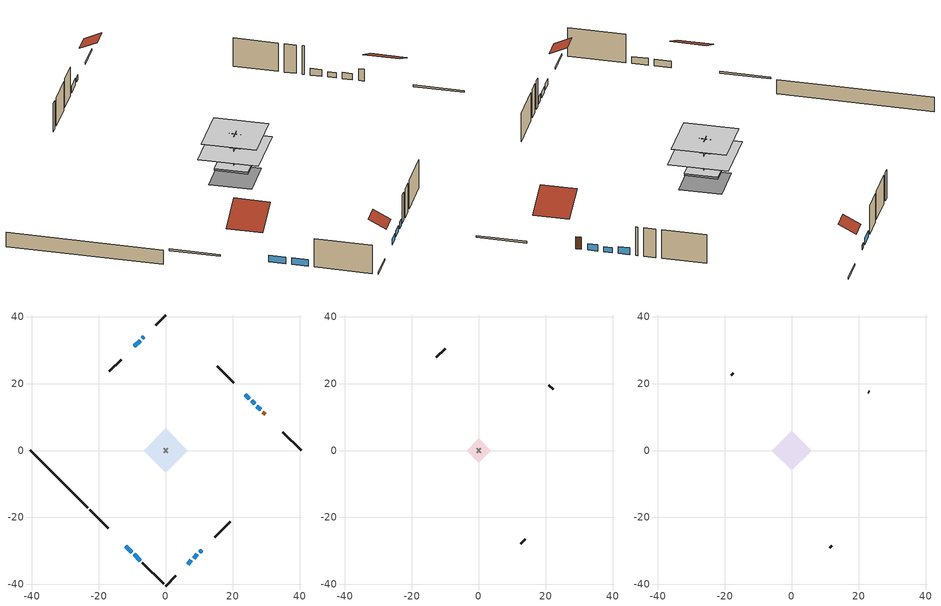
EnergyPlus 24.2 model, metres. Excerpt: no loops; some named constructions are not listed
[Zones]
conditioned space
 floor to garage (Floor1 construction): -3.66,0 0,3.66 3.66,0 0,-3.66 z0.3
 floor adiabatic (AdiabaticFloorConstruction): -6.61,0 0,6.61 6.61,0 0,-6.61 z2.74
 floor foundation (Slab2 construction): -4.67,0 0,4.67 4.67,0 0,-4.67 z-2.13
 wall outside (RimJoist1 construction): -22.72,-17.77 -17.2,-23.29 z0.3:0.61
 wall outside (RimJoist2 construction): 0,40.49 -3.06,37.43 z0.3:0.61
 wall outside (RimJoist3 construction): 40.49,0 34.97,5.52 z0.3:0.61
 wall outside (RimJoist4 construction): 0,-40.49 3.06,-37.43 z0.3:0.61
 wall outside (AdiabaticWallConstruction 1): 29.67,10.82 29.02,11.47 z0.3:2.34
 wall outside (AdiabaticWallConstruction): -11.9,-28.59 -10.09,-30.4 / -9.43,-31.06 -7.62,-32.87 / 25.01,15.48 23.78,16.71 z0.3:1.46; 6.54,-33.95 7.66,-32.83 / 8.31,-32.17 9.44,-31.05 z0.3:1.34; -6.53,33.95 -7,33.49 / 26.58,13.9 25.67,14.82 z0.3:1.19; -7.65,32.84 -9.41,31.08 z0.3:1.4; 28.36,12.13 27.24,13.25 z0.3:1.37; 10.09,-30.4 10.73,-29.76 z0.3:1.49
 wall outside (Wall3 construction): -6.96,-33.53 -0.66,-39.83 z0.3:5.18
 wall outside (Wall4 construction): -13.31,27.18 -16.81,23.68 z0.3:5.18
 wall outside (Wall7 construction): 20.27,20.22 15.37,25.12 z0.3:5.18
 wall outside (Wall8 construction): 14.57,-25.92 19.21,-21.28 z0.3:5.18
 wall foundation (FoundationWall1 construction): -40.49,0 -23.38,-17.11 z-2.13:0.3
 wall to garage (Wall5 construction): 0.65,-0.65 -0.65,0.65 z0.3:5.18
 wall to garage (Wall6 construction): 0.65,0.65 -0.65,-0.65 z0.3:5.18
 window (WindowConstruction): -11.89,-28.59 -10.09,-30.4 z0.3:1.46
 window (WindowConstruction 9): 6.54,-33.95 7.66,-32.83 z0.3:1.34
 window (WindowConstruction 1): -9.43,-31.06 -7.62,-32.87 z0.3:1.46
 window (WindowConstruction 2): -6.54,33.95 -7,33.49 z0.3:1.19
 window (WindowConstruction 3): -7.65,32.83 -9.41,31.08 z0.3:1.4
 window (WindowConstruction 4): 28.36,12.13 27.24,13.25 z0.3:1.37
 window (WindowConstruction 5): 26.58,13.9 25.67,14.82 z0.3:1.19
 window (WindowConstruction 6): 25.01,15.48 23.78,16.71 z0.3:1.46
 window (WindowConstruction 7): 8.31,-32.17 9.44,-31.05 z0.3:1.34
 window (WindowConstruction 8): 10.09,-30.39 10.73,-29.76 z0.3:1.49
 door (Door): 29.66,10.82 29.02,11.47 z0.3:2.34
 ceiling adiabatic (AdiabaticFloorConstruction): 0,-6.61 6.61,0 0,6.61 -6.61,0 z2.74
garage
 floor foundation (Slab1 construction): -3.66,0 0,3.66 3.66,0 0,-3.66 z0
 wall outside (Wall1 construction): -10.06,30.42 -12.65,27.84 z0.3:5.18
 wall outside (Wall12 construction): 12.62,-27.87 13.91,-26.58 z0.3:5.18
 wall outside (Wall2 construction): 22.22,18.27 20.93,19.56 z0.3:5.18
attic - vented
 floor to conditioned space (Floor2 construction Reversed): -5.93,0 0,5.93 5.93,0 0,-5.93 z5.18
 wall outside (Wall10 construction): 11.39,-29.1 11.96,-28.53 z0.3:5.18
 wall outside (Wall11 construction): 23.12,17.37 22.88,17.61 z0.3:5.18
 wall outside (Wall9 construction): -17.47,23.02 -18.04,22.45 z0.3:5.18
 roof outside (Roof1 construction): -12.55,-27.94,5.18 -8.98,-24.37,7.71 -12.97,-20.37,7.71 -16.54,-23.94,5.18
 roof outside (Roof2 construction): -5.88,34.61,5.18 -3.95,32.68,6.55 -1.78,34.84,6.55 -3.72,36.77,5.18
 roof outside (Roof3 construction): 5.88,-34.61,5.18 3.95,-32.68,6.55 1.78,-34.84,6.55 3.72,-36.77,5.18
 roof outside (Roof4 construction): 30.32,10.17,5.18 26.75,6.6,7.71 30.74,2.6,7.71 34.31,6.17,5.18
[Material] Roughness=Rough; Thermal Absorptance=0.9
Name | Thickness {m} | Conductivity {W/m-K} | Density {kg/m3} | Specific Heat {J/kg-K} | Solar Absorptance | Visible Absorptance
ceiling loosefill ins | 0.169333 | 0.0480833 | 16.02 | 1046.75 | 0.7 | 0.7
ceiling stud and cavity | 0.1397 | 0.0824711 | 65.682 | 1177.47 | 0.7 | 0.7
floor covering | 0.0127 | 0.0433444 | 54.468 | 1339.84 | 0.6 | 0.6
floor stud and cavity | 0.1397 | 0.923637 | 92.3553 | 1139.71 | 0.7 | 0.7
gypsum board | 0.0127 | 0.160291 | 801 | 837.4 | 0.6 | 0.6
osb sheathing 0.5 in. 2; osb sheathing 0.5 in. 3 | 0.0127 | 0.115458 | 512.64 | 1214.23 | 0.7 | 0.7
osb sheathing 0.75 in. | 0.01905 | 0.115458 | 512.64 | 1214.23 | 0.7 | 0.7
wall stud and cavity 2 | 0.1397 | 0.335416 | 139.0536 | 1170.24 | 0.7 | 0.7
[Construction]
Floor1 construction Reversed: floor covering, osb sheathing 0.75 in., floor stud and cavity
Floor2 construction: ceiling loosefill ins, ceiling stud and cavity, gypsum board
Wall5 construction Reversed: gypsum board, wall stud and cavity 2, osb sheathing 0.5 in. 2
Wall6 construction Reversed: gypsum board, wall stud and cavity 2, osb sheathing 0.5 in. 3
[EnergyManagementSystem:Program]
water_heater_Control: Set water_heater_HPWHSchedOverride = water_heater_T_set; If (water_heater_amb_temp<5.56) || (water_heater_amb_temp>48.89); Set water_heater_UESchedOverride = water_heater_T_set; Set water_heater_LESchedOverride = water_heater_T_set; Else; Set water_heater_UESchedOverride = water_heater_T_set - 9.0; Set water_heater_LESchedOverride = 0; EndIf
water_heater_hpwh_EC_adj: If WarmupFlag == 0; Set dhw_e_cons = water_heater_tank_energy + water_heater_tank_on_cycle_parasitic + water_heater_tank_off_cycle_parasitic + water_heater_coil_energy + water_heater_fan_energy; Set water_heater_hpwh_ec_adj_act = 0.0 * dhw_e_cons / 1; EndIf
water_heater_InletAir: Set water_heater_Tamb_act = water_heater_amb_temp; Set water_heater_RHamb_act = 0; Set water_heater_RHamb_act = water_heater_RHamb_act + (water_heater_amb_rh / 100) / 1; Set water_heater_sens_act = (0 - water_heater_sens_cool - (water_heater_tl + water_heater_fan_pwr)) / 1; Set water_heater_lat_act = (0 - water_heater_lat_cool) / 1
[EnergyManagementSystem:ProgramCallingManager]
component_loads_program_calling_manager: EndOfZoneTimestepAfterZoneReporting; component_loads_program
fridge_schedule_program_calling_manager: BeginZoneTimestepAfterInitHeatBalance; fridge_schedule_program
infil_program_calling_manager: BeginZoneTimestepAfterInitHeatBalance; infil_program
natural_vent_program_calling_manager: BeginZoneTimestepAfterInitHeatBalance; natural_vent_program
room_ac_supply_fan_disaggregate_program_calling_manager: EndOfSystemTimestepBeforeHVACReporting; room_ac_supply_fan_disaggregate_program
total_airflows_program_calling_manager: EndOfZoneTimestepAfterZoneReporting; total_airflows_program
total_loads_program_calling_manager: EndOfZoneTimestepAfterZoneReporting; total_loads_program
unit_heater_supply_fan_disaggregate_program_calling_manager: EndOfSystemTimestepBeforeHVACReporting; unit_heater_supply_fan_disaggregate_program
unmet_hours_program_calling_manager: EndOfZoneTimestepBeforeZoneReporting; unmet_hours_program
water_heater_hpwh_EC_adj_ProgramManager: EndOfSystemTimestepBeforeHVACReporting; water_heater_hpwh_EC_adj
water_heater_ProgramManager: InsideHVACSystemIterationLoop; water_heater_Control; water_heater_InletAir
[EnergyManagementSystem:OutputVariable]
Name | EMS Variable | Type of Data in Variable | Update Frequency | EMS Program or Subroutine | Units
room ac supply fan disaggregate clg | room_ac_supply_fan_clg | Summed | SystemTimestep | room_ac_supply_fan_disaggregate_program | J
unit heater supply fan disaggregate htg primary | unit_heater_supply_fan_primary_htg | Summed | SystemTimestep | unit_heater_supply_fan_disaggregate_program | J
loads_htg_tot_peakload_outvar; loads_htg_tot_annual_outvar; loads_htg_tot_timeseries_outvar | loads_htg_tot | Summed | ZoneTimestep | total_loads_program | J
loads_clg_tot_peakload_outvar; loads_clg_tot_annual_outvar; loads_clg_tot_timeseries_outvar | loads_clg_tot | Summed | ZoneTimestep | total_loads_program | J
htg_unmet_hours_annual_outvar; htg_unmet_hours_timeseries_outvar | htg_unmet_hours | Summed | ZoneTimestep | unmet_hours_program | hr
clg_unmet_hours_annual_outvar; clg_unmet_hours_timeseries_outvar | clg_unmet_hours | Summed | ZoneTimestep | unmet_hours_program | hr
loads_htg_roofs_annual_outvar; loads_htg_roofs_timeseries_outvar | loads_htg_roofs | Summed | ZoneTimestep | component_loads_program | J
loads_htg_ceilings_annual_outvar; loads_htg_ceilings_timeseries_outvar | loads_htg_ceilings | Summed | ZoneTimestep | component_loads_program | J
loads_htg_walls_annual_outvar; loads_htg_walls_timeseries_outvar | loads_htg_walls | Summed | ZoneTimestep | component_loads_program | J
loads_htg_rim_joists_annual_outvar; loads_htg_rim_joists_timeseries_outvar | loads_htg_rim_joists | Summed | ZoneTimestep | component_loads_program | J
loads_htg_foundation_walls_annual_outvar; loads_htg_foundation_walls_timeseries_outvar | loads_htg_foundation_walls | Summed | ZoneTimestep | component_loads_program | J
loads_htg_doors_annual_outvar; loads_htg_doors_timeseries_outvar | loads_htg_doors | Summed | ZoneTimestep | component_loads_program | J
loads_htg_windows_conduction_annual_outvar; loads_htg_windows_conduction_timeseries_outvar | loads_htg_windows_conduction | Summed | ZoneTimestep | component_loads_program | J
loads_htg_windows_solar_annual_outvar; loads_htg_windows_solar_timeseries_outvar | loads_htg_windows_solar | Summed | ZoneTimestep | component_loads_program | J
loads_htg_skylights_conduction_annual_outvar; loads_htg_skylights_conduction_timeseries_outvar | loads_htg_skylights_conduction | Summed | ZoneTimestep | component_loads_program | J
loads_htg_skylights_solar_annual_outvar; loads_htg_skylights_solar_timeseries_outvar | loads_htg_skylights_solar | Summed | ZoneTimestep | component_loads_program | J
loads_htg_floors_annual_outvar; loads_htg_floors_timeseries_outvar | loads_htg_floors | Summed | ZoneTimestep | component_loads_program | J
loads_htg_slabs_annual_outvar; loads_htg_slabs_timeseries_outvar | loads_htg_slabs | Summed | ZoneTimestep | component_loads_program | J
loads_htg_internal_mass_annual_outvar; loads_htg_internal_mass_timeseries_outvar | loads_htg_internal_mass | Summed | ZoneTimestep | component_loads_program | J
loads_htg_infil_annual_outvar; loads_htg_infil_timeseries_outvar | loads_htg_infil | Summed | ZoneTimestep | component_loads_program | J
loads_htg_natvent_annual_outvar; loads_htg_natvent_timeseries_outvar | loads_htg_natvent | Summed | ZoneTimestep | component_loads_program | J
loads_htg_mechvent_annual_outvar; loads_htg_mechvent_timeseries_outvar | loads_htg_mechvent | Summed | ZoneTimestep | component_loads_program | J
loads_htg_whf_annual_outvar; loads_htg_whf_timeseries_outvar | loads_htg_whf | Summed | ZoneTimestep | component_loads_program | J
loads_htg_ducts_annual_outvar; loads_htg_ducts_timeseries_outvar | loads_htg_ducts | Summed | ZoneTimestep | component_loads_program | J
loads_htg_intgains_annual_outvar; loads_htg_intgains_timeseries_outvar | loads_htg_intgains | Summed | ZoneTimestep | component_loads_program | J
loads_htg_lighting_annual_outvar; loads_htg_lighting_timeseries_outvar | loads_htg_lighting | Summed | ZoneTimestep | component_loads_program | J
loads_clg_roofs_annual_outvar; loads_clg_roofs_timeseries_outvar | loads_clg_roofs | Summed | ZoneTimestep | component_loads_program | J
loads_clg_ceilings_annual_outvar; loads_clg_ceilings_timeseries_outvar | loads_clg_ceilings | Summed | ZoneTimestep | component_loads_program | J
loads_clg_walls_annual_outvar; loads_clg_walls_timeseries_outvar | loads_clg_walls | Summed | ZoneTimestep | component_loads_program | J
loads_clg_rim_joists_annual_outvar; loads_clg_rim_joists_timeseries_outvar | loads_clg_rim_joists | Summed | ZoneTimestep | component_loads_program | J
loads_clg_foundation_walls_annual_outvar; loads_clg_foundation_walls_timeseries_outvar | loads_clg_foundation_walls | Summed | ZoneTimestep | component_loads_program | J
loads_clg_doors_annual_outvar; loads_clg_doors_timeseries_outvar | loads_clg_doors | Summed | ZoneTimestep | component_loads_program | J
loads_clg_windows_conduction_annual_outvar; loads_clg_windows_conduction_timeseries_outvar | loads_clg_windows_conduction | Summed | ZoneTimestep | component_loads_program | J
loads_clg_windows_solar_annual_outvar; loads_clg_windows_solar_timeseries_outvar | loads_clg_windows_solar | Summed | ZoneTimestep | component_loads_program | J
loads_clg_skylights_conduction_annual_outvar; loads_clg_skylights_conduction_timeseries_outvar | loads_clg_skylights_conduction | Summed | ZoneTimestep | component_loads_program | J
loads_clg_skylights_solar_annual_outvar; loads_clg_skylights_solar_timeseries_outvar | loads_clg_skylights_solar | Summed | ZoneTimestep | component_loads_program | J
loads_clg_floors_annual_outvar; loads_clg_floors_timeseries_outvar | loads_clg_floors | Summed | ZoneTimestep | component_loads_program | J
loads_clg_slabs_annual_outvar; loads_clg_slabs_timeseries_outvar | loads_clg_slabs | Summed | ZoneTimestep | component_loads_program | J
loads_clg_internal_mass_annual_outvar; loads_clg_internal_mass_timeseries_outvar | loads_clg_internal_mass | Summed | ZoneTimestep | component_loads_program | J
loads_clg_infil_annual_outvar; loads_clg_infil_timeseries_outvar | loads_clg_infil | Summed | ZoneTimestep | component_loads_program | J
loads_clg_natvent_annual_outvar; loads_clg_natvent_timeseries_outvar | loads_clg_natvent | Summed | ZoneTimestep | component_loads_program | J
loads_clg_mechvent_annual_outvar; loads_clg_mechvent_timeseries_outvar | loads_clg_mechvent | Summed | ZoneTimestep | component_loads_program | J
loads_clg_whf_annual_outvar; loads_clg_whf_timeseries_outvar | loads_clg_whf | Summed | ZoneTimestep | component_loads_program | J
loads_clg_ducts_annual_outvar; loads_clg_ducts_timeseries_outvar | loads_clg_ducts | Summed | ZoneTimestep | component_loads_program | J
loads_clg_intgains_annual_outvar; loads_clg_intgains_timeseries_outvar | loads_clg_intgains | Summed | ZoneTimestep | component_loads_program | J
loads_clg_lighting_annual_outvar; loads_clg_lighting_timeseries_outvar | loads_clg_lighting | Summed | ZoneTimestep | component_loads_program | J
total_infil_flow_rate_timeseries_outvar | total_infil_flow_rate | Averaged | ZoneTimestep | total_airflows_program | m^3/s
total_mechvent_flow_rate_timeseries_outvar | total_mechvent_flow_rate | Averaged | ZoneTimestep | total_airflows_program | m^3/s
total_natvent_flow_rate_timeseries_outvar | total_natvent_flow_rate | Averaged | ZoneTimestep | total_airflows_program | m^3/s
total_whf_flow_rate_timeseries_outvar | total_whf_flow_rate | Averaged | ZoneTimestep | total_airflows_program | m^3/s
[Schedule:Day:Interval]
general water use schedule day: No, 01:00, 0.315068, 03:00, 0.287671, 04:00, 0.342466, 05:00, 0.369863, 06:00, 0.520548, 07:00, 0.60274, 08:00, 0.534247, 10:00, 0.506849, 11:00, 0.465753, 14:00, 0.479452, 15:00, 0.534247, 16:00, 0.589041, 17:00, 0.69863, 18:00, 0.876712, 19:00, 0.890411, 20:00, 0.986301, 21:00, 1, 22:00, 0.863014, 23:00, 0.616438, 24:00, 0.465753
general water use schedule default day; cooling season schedule day; cooling season schedule day 2; cooling season schedule default day; exterior lighting schedule default day; natural vent schedule default day: No, 24:00, 0
freezer schedule day 1: No, 01:00, 0.609489, 02:00, 0.594252, 03:00, 0.579015, 04:00, 0.563777, 06:00, 0.54854, 07:00, 0.579015, 08:00, 0.609489, 10:00, 0.624726, 12:00, 0.609489, 15:00, 0.639964, 16:00, 0.624726, 17:00, 0.670438, 18:00, 0.731387, 19:00, 0.761861, 20:00, 0.731387, 21:00, 0.71615, 22:00, 0.700912, 23:00, 0.670438, 24:00, 0.624726
freezer schedule day 2: No, 01:00, 0.791241, 02:00, 0.77146, 03:00, 0.751679, 04:00, 0.731898, 06:00, 0.712117, 07:00, 0.751679, 08:00, 0.791241, 10:00, 0.811022, 12:00, 0.791241, 15:00, 0.830803, 16:00, 0.811022, 17:00, 0.870365, 18:00, 0.949489, 19:00, 0.989051, 20:00, 0.949489, 21:00, 0.929708, 22:00, 0.909927, 23:00, 0.870365, 24:00, 0.811022
freezer schedule day 3: No, 01:00, 0.8, 02:00, 0.78, 03:00, 0.76, 04:00, 0.74, 06:00, 0.72, 07:00, 0.76, 08:00, 0.8, 10:00, 0.82, 12:00, 0.8, 15:00, 0.84, 16:00, 0.82, 17:00, 0.88, 18:00, 0.96, 19:00, 1, 20:00, 0.96, 21:00, 0.94, 22:00, 0.92, 23:00, 0.88, 24:00, 0.82
freezer schedule day 4: No, 01:00, 0.679562, 02:00, 0.662573, 03:00, 0.645584, 04:00, 0.628595, 06:00, 0.611606, 07:00, 0.645584, 08:00, 0.679562, 10:00, 0.696551, 12:00, 0.679562, 15:00, 0.71354, 16:00, 0.696551, 17:00, 0.747518, 18:00, 0.815474, 19:00, 0.849453, 20:00, 0.815474, 21:00, 0.798485, 22:00, 0.781496, 23:00, 0.747518, 24:00, 0.696551
freezer schedule day 5: No, 01:00, 0.675182, 02:00, 0.658303, 03:00, 0.641423, 04:00, 0.624544, 06:00, 0.607664, 07:00, 0.641423, 08:00, 0.675182, 10:00, 0.692062, 12:00, 0.675182, 15:00, 0.708942, 16:00, 0.692062, 17:00, 0.742701, 18:00, 0.810219, 19:00, 0.843978, 20:00, 0.810219, 21:00, 0.793339, 22:00, 0.77646, 23:00, 0.742701, 24:00, 0.692062
freezer schedule day 6: No, 01:00, 0.610949, 02:00, 0.595675, 03:00, 0.580401, 04:00, 0.565128, 06:00, 0.549854, 07:00, 0.580401, 08:00, 0.610949, 10:00, 0.626223, 12:00, 0.610949, 15:00, 0.641496, 16:00, 0.626223, 17:00, 0.672044, 18:00, 0.733139, 19:00, 0.763686, 20:00, 0.733139, 21:00, 0.717865, 22:00, 0.702591, 23:00, 0.672044, 24:00, 0.626223
cooling season schedule day 1; natural vent schedule day: No, 24:00, 1
exterior lighting schedule day: No, 01:00, 0.566667, 03:00, 0.524167, 05:00, 0.495833, 06:00, 0.5525, 07:00, 0.623333, 08:00, 0.580833, 09:00, 0.439167, 10:00, 0.354167, 12:00, 0.34, 13:00, 0.354167, 14:00, 0.396667, 15:00, 0.425, 16:00, 0.495833, 17:00, 0.623333, 18:00, 0.793333, 19:00, 0.906667, 20:00, 0.963333, 21:00, 0.991667, 22:00, 0.920833, 23:00, 0.793333, 24:00, 0.665833
exterior lighting schedule day 1: No, 01:00, 0.528571, 03:00, 0.488929, 05:00, 0.4625, 06:00, 0.515357, 07:00, 0.581429, 08:00, 0.541786, 09:00, 0.409643, 10:00, 0.330357, 12:00, 0.317143, 13:00, 0.330357, 14:00, 0.37, 15:00, 0.396429, 16:00, 0.4625, 17:00, 0.581429, 18:00, 0.74, 19:00, 0.845714, 20:00, 0.898571, 21:00, 0.925, 22:00, 0.858929, 23:00, 0.74, 24:00, 0.621071
exterior lighting schedule day 10: No, 01:00, 0.552381, 03:00, 0.510952, 05:00, 0.483333, 06:00, 0.538571, 07:00, 0.607619, 08:00, 0.56619, 09:00, 0.428095, 10:00, 0.345238, 12:00, 0.331429, 13:00, 0.345238, 14:00, 0.386667, 15:00, 0.414286, 16:00, 0.483333, 17:00, 0.607619, 18:00, 0.773333, 19:00, 0.88381, 20:00, 0.939048, 21:00, 0.966667, 22:00, 0.897619, 23:00, 0.773333, 24:00, 0.649048
exterior lighting schedule day 11: No, 01:00, 0.571429, 03:00, 0.528571, 05:00, 0.5, 06:00, 0.557143, 07:00, 0.628571, 08:00, 0.585714, 09:00, 0.442857, 10:00, 0.357143, 12:00, 0.342857, 13:00, 0.357143, 14:00, 0.4, 15:00, 0.428571, 16:00, 0.5, 17:00, 0.628571, 18:00, 0.8, 19:00, 0.914286, 20:00, 0.971429, 21:00, 1, 22:00, 0.928571, 23:00, 0.8, 24:00, 0.671429
exterior lighting schedule day 2: No, 01:00, 0.485714, 03:00, 0.449286, 05:00, 0.425, 06:00, 0.473571, 07:00, 0.534286, 08:00, 0.497857, 09:00, 0.376429, 10:00, 0.303571, 12:00, 0.291429, 13:00, 0.303571, 14:00, 0.34, 15:00, 0.364286, 16:00, 0.425, 17:00, 0.534286, 18:00, 0.68, 19:00, 0.777143, 20:00, 0.825714, 21:00, 0.85, 22:00, 0.789286, 23:00, 0.68, 24:00, 0.570714
exterior lighting schedule day 3: No, 01:00, 0.442857, 03:00, 0.409643, 05:00, 0.3875, 06:00, 0.431786, 07:00, 0.487143, 08:00, 0.453929, 09:00, 0.343214, 10:00, 0.276786, 12:00, 0.265714, 13:00, 0.276786, 14:00, 0.31, 15:00, 0.332143, 16:00, 0.3875, 17:00, 0.487143, 18:00, 0.62, 19:00, 0.708571, 20:00, 0.752857, 21:00, 0.775, 22:00, 0.719643, 23:00, 0.62, 24:00, 0.520357
exterior lighting schedule day 4: No, 01:00, 0.4, 03:00, 0.37, 05:00, 0.35, 06:00, 0.39, 07:00, 0.44, 08:00, 0.41, 09:00, 0.31, 10:00, 0.25, 12:00, 0.24, 13:00, 0.25, 14:00, 0.28, 15:00, 0.3, 16:00, 0.35, 17:00, 0.44, 18:00, 0.56, 19:00, 0.64, 20:00, 0.68, 21:00, 0.7, 22:00, 0.65, 23:00, 0.56, 24:00, 0.47
exterior lighting schedule day 5: No, 01:00, 0.380952, 03:00, 0.352381, 05:00, 0.333333, 06:00, 0.371429, 07:00, 0.419048, 08:00, 0.390476, 09:00, 0.295238, 10:00, 0.238095, 12:00, 0.228571, 13:00, 0.238095, 14:00, 0.266667, 15:00, 0.285714, 16:00, 0.333333, 17:00, 0.419048, 18:00, 0.533333, 19:00, 0.609524, 20:00, 0.647619, 21:00, 0.666667, 22:00, 0.619048, 23:00, 0.533333, 24:00, 0.447619
exterior lighting schedule day 6: No, 01:00, 0.390476, 03:00, 0.36119, 05:00, 0.341667, 06:00, 0.380714, 07:00, 0.429524, 08:00, 0.400238, 09:00, 0.302619, 10:00, 0.244048, 12:00, 0.234286, 13:00, 0.244048, 14:00, 0.273333, 15:00, 0.292857, 16:00, 0.341667, 17:00, 0.429524, 18:00, 0.546667, 19:00, 0.624762, 20:00, 0.66381, 21:00, 0.683333, 22:00, 0.634524, 23:00, 0.546667, 24:00, 0.45881
exterior lighting schedule day 7: No, 01:00, 0.419048, 03:00, 0.387619, 05:00, 0.366667, 06:00, 0.408571, 07:00, 0.460952, 08:00, 0.429524, 09:00, 0.324762, 10:00, 0.261905, 12:00, 0.251429, 13:00, 0.261905, 14:00, 0.293333, 15:00, 0.314286, 16:00, 0.366667, 17:00, 0.460952, 18:00, 0.586667, 19:00, 0.670476, 20:00, 0.712381, 21:00, 0.733333, 22:00, 0.680952, 23:00, 0.586667, 24:00, 0.492381
exterior lighting schedule day 8: No, 01:00, 0.466667, 03:00, 0.431667, 05:00, 0.408333, 06:00, 0.455, 07:00, 0.513333, 08:00, 0.478333, 09:00, 0.361667, 10:00, 0.291667, 12:00, 0.28, 13:00, 0.291667, 14:00, 0.326667, 15:00, 0.35, 16:00, 0.408333, 17:00, 0.513333, 18:00, 0.653333, 19:00, 0.746667, 20:00, 0.793333, 21:00, 0.816667, 22:00, 0.758333, 23:00, 0.653333, 24:00, 0.548333
exterior lighting schedule day 9: No, 01:00, 0.509524, 03:00, 0.47131, 05:00, 0.445833, 06:00, 0.496786, 07:00, 0.560476, 08:00, 0.522262, 09:00, 0.394881, 10:00, 0.318452, 12:00, 0.305714, 13:00, 0.318452, 14:00, 0.356667, 15:00, 0.382143, 16:00, 0.445833, 17:00, 0.560476, 18:00, 0.713333, 19:00, 0.815238, 20:00, 0.86619, 21:00, 0.891667, 22:00, 0.827976, 23:00, 0.713333, 24:00, 0.59869
[Schedule:Week:Daily]
cooling season schedule Week Rule - Jan1-May26: cooling season schedule day, cooling season schedule day, cooling season schedule day, cooling season schedule day, cooling season schedule day, cooling season schedule day, cooling season schedule day, cooling season schedule default day, cooling season schedule default day, cooling season schedule default day, cooling season schedule default day, cooling season schedule default day
cooling season schedule Week Rule - May27-Jun2: cooling season schedule day, cooling season schedule day, cooling season schedule day, cooling season schedule day, cooling season schedule day, cooling season schedule day 1, cooling season schedule day 1, cooling season schedule default day, cooling season schedule default day, cooling season schedule default day, cooling season schedule default day, cooling season schedule default day
cooling season schedule Week Rule - Jun3-Sep29: cooling season schedule day 1, cooling season schedule day 1, cooling season schedule day 1, cooling season schedule day 1, cooling season schedule day 1, cooling season schedule day 1, cooling season schedule day 1, cooling season schedule default day, cooling season schedule default day, cooling season schedule default day, cooling season schedule default day, cooling season schedule default day
cooling season schedule Week Rule - Sep30-Oct6: cooling season schedule day 1, cooling season schedule day 2, cooling season schedule day 2, cooling season schedule day 2, cooling season schedule day 2, cooling season schedule day 2, cooling season schedule day 2, cooling season schedule default day, cooling season schedule default day, cooling season schedule default day, cooling season schedule default day, cooling season schedule default day
cooling season schedule Week Rule - Oct7-Dec31: cooling season schedule day 2, cooling season schedule day 2, cooling season schedule day 2, cooling season schedule day 2, cooling season schedule day 2, cooling season schedule day 2, cooling season schedule day 2, cooling season schedule default day, cooling season schedule default day, cooling season schedule default day, cooling season schedule default day, cooling season schedule default day
natural vent schedule Week Rule - Jan1-Jan6: natural vent schedule day, natural vent schedule day, natural vent schedule default day, natural vent schedule day, natural vent schedule default day, natural vent schedule day, natural vent schedule default day, natural vent schedule default day, natural vent schedule default day, natural vent schedule default day, natural vent schedule default day, natural vent schedule default day
natural vent schedule Week Rule - Jan7-Dec31: natural vent schedule default day, natural vent schedule day, natural vent schedule default day, natural vent schedule day, natural vent schedule default day, natural vent schedule day, natural vent schedule default day, natural vent schedule default day, natural vent schedule default day, natural vent schedule default day, natural vent schedule default day, natural vent schedule default day
[Schedule:Year]
cooling season schedule: cooling season schedule Week Rule - Jan1-May26, 1, 1, 5, 26, cooling season schedule Week Rule - May27-Jun2, 5, 27, 6, 2, cooling season schedule Week Rule - Jun3-Sep29, 6, 3, 9, 29, cooling season schedule Week Rule - Sep30-Oct6, 9, 30, 10, 6, cooling season schedule Week Rule - Oct7-Dec31, 10, 7, 12, 31
natural vent schedule: natural vent schedule Week Rule - Jan1-Jan6, 1, 1, 1, 6, natural vent schedule Week Rule - Jan7-Dec31, 1, 7, 12, 31
[Schedule:File]
hot_water_dishwasher: File=in.schedules.csv; Column Number=7; Rows to Skip at Top=1; Number of Hours of Data=8760; Column Separator=Comma; Interpolate to Timestep=Yes; Minutes per Item=15; Adjust Schedule for Daylight Savings=Yes
